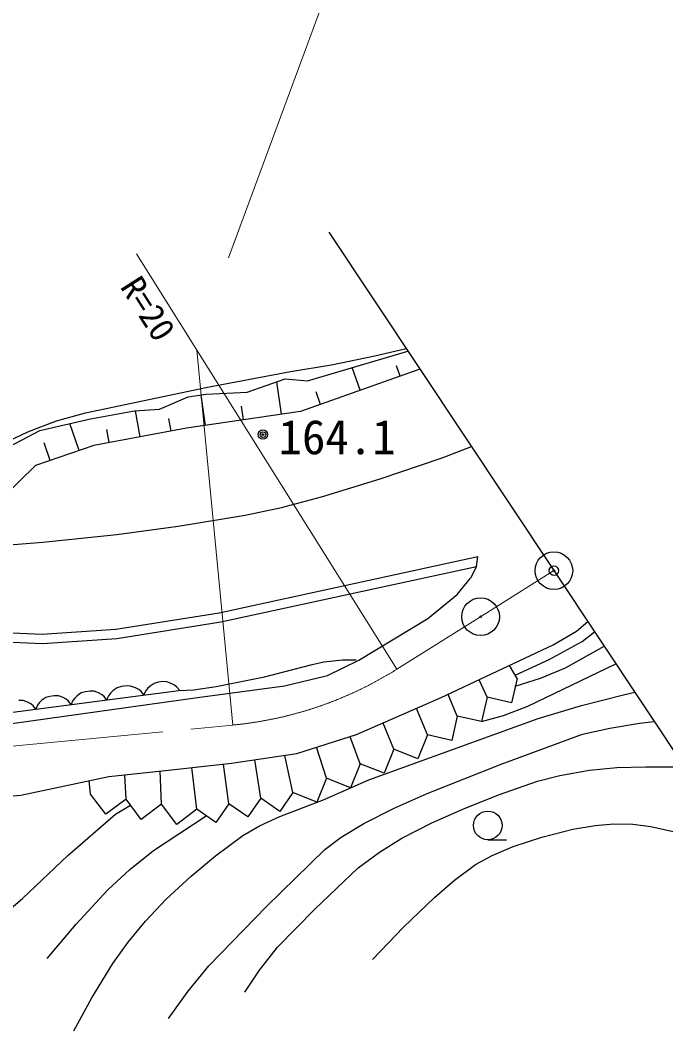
# Model space of a CAD drawing. Units: millimetres, scale not verified. Extents: x 40000 to 680000, y 20000 to 380000.
# Drawn here: x 508800 to 543134, y 254256 to 307972 of the extents above; entities that cross this region are included whole.
import ezdxf
from ezdxf.enums import TextEntityAlignment as Align

# ---------------------------------------------------------------- set-up
doc = ezdxf.new("R2010")
doc.units = ezdxf.units.MM
doc.header["$LTSCALE"] = 1000
doc.header["$PDMODE"] = 32
doc.header["$PDSIZE"] = 500
doc.linetypes.add('CHAIN', pattern=[18.5, 12, -1.5, 3.5, -1.5])
for name, color, linetype, lineweight in [('M-BGD', 7, 'Continuous', 25), ('M-BMK', 2, 'CHAIN', 13), ('M-BMK-HTXT', 7, 'Continuous', 13), ('M-BMK-SRVR', 3, 'Continuous', 25), ('M-STR-HTXT', 7, 'Continuous', 13)]:
    doc.layers.add(name, color=color, linetype=linetype, lineweight=lineweight)
doc.layers.add('M-OTRS', color=6, linetype='Continuous')
doc.styles.add('ＭＳ ゴシック', font='')
doc.styles.get('ＭＳ ゴシック').set_extended_font_data('MS Gothic')

msp = doc.modelspace()

# ---------------------------------------------------------------- linework, layer by layer
at = {"layer": 'M-BGD'}
for p, q in [((525217, 296704), (546489, 264719)), ((524075, 288807), (529423, 290379)), ((528999, 289052), (528806, 289597)), ((530056, 289428), (523711, 287176)), ((526884, 288302), (526456, 289507)), ((520874, 288192), (522883, 288908)), ((522701, 287027), (522447, 288753)), ((522883, 288908), (524075, 288807)), ((516209, 287303), (517741, 287951)), ((517741, 287951), (518694, 288088)), ((518660, 286434), (518423, 288049)), ((518694, 288088), (520874, 288192)), ((524768, 287551), (524534, 288212)), ((520680, 286731), (520574, 287452)), ((512531, 286789), (514880, 287200)), ((514880, 287200), (516209, 287303)), ((515181, 285824), (514923, 287203)), ((523711, 287176), (517649, 286286)), ((509842, 286167), (512531, 286789)), ((511937, 285098), (511446, 286538)), ((516826, 286132), (516702, 286796)), ((507322, 284844), (509842, 286167)), ((517649, 286286), (512712, 285363)), ((513535, 285517), (513404, 286218)), ((512712, 285363), (509613, 284305)), ((510388, 284569), (510070, 285500)), ((509613, 284305), (507912, 282635)), ((519382, 276479), (533143, 279464)), ((533059, 278934), (533143, 279464)), ((519474, 275987), (533059, 278934)), ((533059, 278934), (532747, 278314)), ((532042, 277442), (532747, 278314)), ((530478, 276178), (532042, 277442)), ((513888, 275609), (519382, 276479)), ((526817, 273951), (530478, 276178)), ((509971, 275342), (513888, 275609)), ((513944, 275112), (519474, 275987)), ((538391, 275491), (538980, 276010)), ((505344, 275040), (509978, 274841)), ((505439, 275531), (509971, 275342)), ((509978, 274841), (513944, 275112)), ((537150, 274774), (538391, 275491)), ((531184, 271964), (537150, 274774)), ((525135, 273136), (526817, 273951)), ((535222, 272988), (534815, 273674)), ((522856, 272592), (525135, 273136)), ((533634, 271988), (533205, 272916)), ((535222, 272988), (534928, 271694)), ((505856, 270866), (517229, 272351)), ((513737, 272339), (513594, 272199)), ((513960, 272489), (513737, 272339)), ((514193, 272560), (513960, 272489)), ((514431, 272591), (514193, 272560)), ((514674, 272582), (514431, 272591)), ((514928, 272494), (514674, 272582)), ((515102, 272396), (514928, 272494)), ((515237, 272292), (515102, 272396)), ((515569, 272441), (515470, 272313)), ((515705, 272573), (515569, 272441)), ((515916, 272716), (515705, 272573)), ((516137, 272783), (515916, 272716)), ((516364, 272813), (516137, 272783)), ((516595, 272805), (516364, 272813)), ((516836, 272721), (516595, 272805)), ((517001, 272628), (516836, 272721)), ((517129, 272529), (517001, 272628)), ((517267, 272356), (517129, 272529)), ((518229, 271967), (522856, 272592)), ((507203, 270437), (518229, 271967)), ((508955, 271808), (508724, 271816)), ((509196, 271724), (508955, 271808)), ((509950, 271822), (509814, 271690)), ((510161, 271965), (509950, 271822)), ((510383, 272032), (510161, 271965)), ((510609, 272062), (510383, 272032)), ((510840, 272054), (510609, 272062)), ((511081, 271970), (510840, 272054)), ((511246, 271877), (511081, 271970)), ((511374, 271778), (511246, 271877)), ((511601, 271808), (511512, 271605)), ((511699, 271936), (511601, 271808)), ((511835, 272068), (511699, 271936)), ((512046, 272211), (511835, 272068)), ((512268, 272278), (512046, 272211)), ((512494, 272308), (512268, 272278)), ((512725, 272300), (512494, 272308)), ((512966, 272216), (512725, 272300)), ((513132, 272123), (512966, 272216)), ((513260, 272024), (513132, 272123)), ((513397, 271851), (513260, 272024)), ((513490, 272065), (513397, 271851)), ((513594, 272199), (513490, 272065)), ((515382, 272110), (515237, 272292)), ((515470, 272313), (515382, 272110)), ((526693, 269997), (531184, 271964)), ((532045, 270988), (531554, 272138)), ((533634, 271988), (533340, 270694)), ((534928, 271694), (533634, 271988)), ((509361, 271631), (509196, 271724)), ((509489, 271532), (509361, 271631)), ((509627, 271359), (509489, 271532)), ((509715, 271562), (509627, 271359)), ((509814, 271690), (509715, 271562)), ((511512, 271605), (511374, 271778)), ((530457, 269988), (529877, 271392)), ((532045, 270988), (531751, 269694)), ((533340, 270694), (532045, 270988)), ((528669, 269220), (528097, 270612)), ((523510, 268991), (526693, 269997)), ((526882, 268453), (526340, 269885)), ((530457, 269988), (529947, 268710)), ((531751, 269694), (530457, 269988)), ((525094, 267685), (524565, 269324)), ((528669, 269220), (528159, 267943)), ((529947, 268710), (528669, 269220)), ((520036, 268473), (523510, 268991)), ((521604, 266621), (521279, 268658)), ((523307, 266918), (522866, 268895)), ((513521, 267774), (516838, 268130)), ((516314, 266300), (516238, 268066)), ((516838, 268130), (520036, 268473)), ((518199, 266029), (517934, 268247)), ((519902, 266325), (519616, 268428)), ((526882, 268453), (526372, 267175)), ((528159, 267943), (526882, 268453)), ((508836, 266786), (513521, 267774)), ((512545, 266842), (512466, 267552)), ((514430, 266571), (514372, 267865)), ((525094, 267685), (524584, 266408)), ((526372, 267175), (525094, 267685)), ((506771, 266610), (508836, 266786)), ((513352, 265764), (512545, 266842)), ((514430, 266571), (513352, 265764)), ((515237, 265493), (514430, 266571)), ((521604, 266621), (520901, 265622)), ((522604, 265918), (521604, 266621)), ((523307, 266918), (522604, 265918)), ((524584, 266408), (523307, 266918)), ((516314, 266300), (515237, 265493)), ((517121, 265222), (516314, 266300)), ((518199, 266029), (517121, 265222)), ((519199, 265325), (518199, 266029)), ((519902, 266325), (519199, 265325)), ((520901, 265622), (519902, 266325)), ((533670, 264411), (534670, 264411))]:
    msp.add_line(p, q, dxfattribs=at)
for points in [[(507754, 285399), (509202, 286088), (510722, 286679), (512266, 287100), (514037, 287470), (518667, 288449), (523174, 289301), (525349, 289648), (527661, 290124), (529324, 290529)], [(506209, 279933), (510000, 280230), (513940, 280644), (517201, 281077), (520757, 281662), (522692, 282078), (524819, 282644), (527942, 283593), (531249, 284706), (532793, 285312)], [(535124, 273155), (536936, 273999), (538692, 274948), (539344, 275462)], [(535130, 272582), (536466, 273007), (537798, 273542), (539856, 274692)], [(517229, 272351), (518041, 272374), (519226, 272549), (521796, 273078), (524334, 273725), (524953, 273873), (525945, 273969), (526661, 273979)], [(533340, 270694), (534496, 271023), (535789, 271519), (540480, 273755)], [(511660, 254256), (512615, 256015), (513728, 257830), (514543, 258971), (515466, 260090), (516571, 261246), (517898, 262473), (519180, 263558), (520634, 264628), (521525, 265153), (522614, 265649), (524957, 266558), (527342, 267598), (536354, 270863), (538656, 271548), (540958, 272126), (541481, 272250)], [(516680, 254905), (517733, 256369), (518823, 257713), (521901, 260864), (524997, 263886), (525873, 264540), (527068, 265271), (528680, 266091), (530445, 266865), (534381, 268427), (538706, 270015), (540159, 270350), (541742, 270601), (542509, 270704)], [(520745, 256309), (521526, 257475), (522489, 258693), (524470, 260723), (526775, 262920), (527901, 263755), (529091, 264495), (530694, 265313), (532346, 266038), (534228, 266797), (536306, 267519), (537500, 267830), (539077, 268116), (540523, 268252), (542068, 268293), (544121, 268279)], [(504300, 266734), (504059, 265558), (503932, 264377), (503957, 263374), (504088, 262531), (504325, 261764), (504655, 261107), (505029, 260631), (505503, 260281), (506077, 260085), (506579, 260055), (507173, 260167), (507631, 260350), (508316, 260775), (508929, 261290), (511340, 263567), (513859, 265766), (514671, 266248)], [(510234, 258092), (511770, 259919), (513455, 261753), (514638, 262837), (515896, 263836), (518698, 265678)], [(527528, 258051), (529176, 259760), (530837, 261337), (531893, 262266), (533020, 263094), (533906, 263582), (535012, 264050), (536549, 264547), (538193, 264967), (539373, 265174), (540373, 265254), (541376, 265234), (542338, 265112), (543997, 264739)]]:
    msp.add_lwpolyline(points, dxfattribs=at)
for centre, radius in [((521710, 285944), 250), ((521710, 285944), 150), ((521710, 285944), 50), ((533669, 265171), 760)]:
    msp.add_circle(centre, radius, dxfattribs=at)
at = {"layer": 'M-BMK'}
for p, q in [((533283, 276267), (537182, 278713)), ((533283, 276267), (528835, 273476)), ((504437, 269010), (520102, 270506))]:
    msp.add_line(p, q, dxfattribs=at)
msp.add_arc((518199, 290428), 20012, 275.4576, 302.1056, dxfattribs=at)
at = {"layer": 'M-BMK-HTXT'}
for p, q in [((514978, 295561), (528835, 273476)), ((518199, 290428), (520102, 270506))]:
    msp.add_line(p, q, dxfattribs=at)
at = {"layer": 'M-BMK-SRVR'}
for centre, radius in [((537182, 278713), 1001), ((537182, 278713), 40), ((533283, 276267), 1001), ((533283, 276267), 40)]:
    msp.add_circle(centre, radius, dxfattribs=at)
at = {"layer": 'M-OTRS'}
msp.add_point((537182, 278713), dxfattribs=at)
at = {"layer": 'M-STR-HTXT'}
msp.add_line((528501, 318714), (519885, 295347), dxfattribs=at)

# ---------------------------------------------------------------- texts
at = {"layer": 'M-BGD', "style": 'ＭＳ ゴシック'}
msp.add_text('164.1', height=1833, rotation=0.041, dxfattribs=at).set_placement((522538, 284348), align=Align.BOTTOM_LEFT)
at = {"layer": 'M-BMK-HTXT', "style": 'ＭＳ ゴシック'}
msp.add_text('R=20', height=1320, rotation=302.541, dxfattribs=at).set_placement((513748, 293589), align=Align.BOTTOM_LEFT)

doc.saveas('drawing.dxf')
